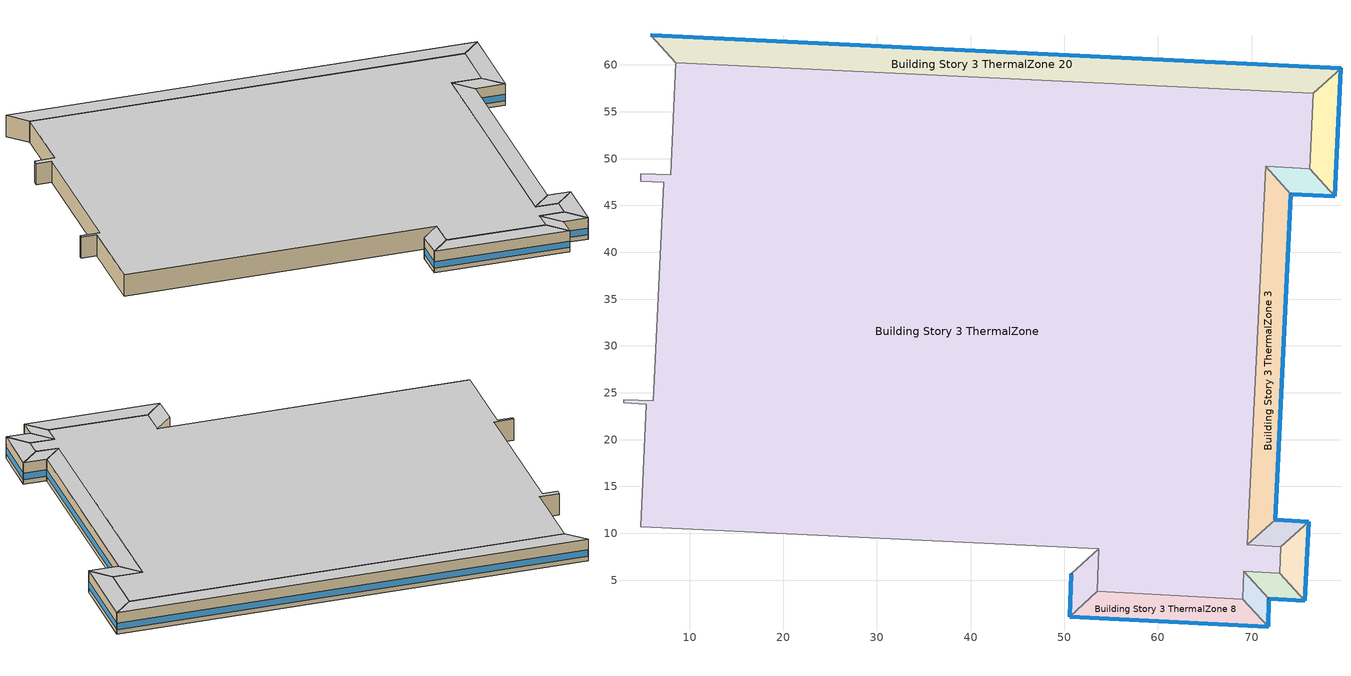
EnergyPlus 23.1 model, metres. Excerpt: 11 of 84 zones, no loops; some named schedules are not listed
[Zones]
Building Story 3 ThermalZone
 floor adiabatic (Typical Interior Ceiling): 76.59,56.95 76.19,48.94 71.5,49.16 69.54,8.77 73.13,8.55 73.02,5.75 69.14,5.95 69.05,2.94 53.53,3.81 53.69,8.37 4.8,10.69 5.38,23.8 2.95,23.91 2.97,24.27 6.14,24.16 7.23,47.45 4.79,47.57 4.82,48.38 7.98,48.25 8.55,60.23 z7.2
 wall adiabatic (Typical Interior Wall): 76.19,48.94 76.59,56.95 8.55,60.23 7.98,48.25 4.82,48.38 4.79,47.57 7.23,47.45 6.14,24.16 2.97,24.27 2.95,23.91 5.38,23.8 4.8,10.69 53.69,8.37 53.53,3.81 69.05,2.94 69.14,5.95 73.02,5.75 73.13,8.55 69.54,8.77 71.5,49.16 76.19,48.94 z7.2:10.8
 ceiling adiabatic (Typical Interior Ceiling): 8.55,60.23 7.98,48.25 4.82,48.38 4.79,47.57 7.23,47.45 6.14,24.16 2.97,24.27 2.95,23.91 5.38,23.8 4.8,10.69 53.69,8.37 53.53,3.81 69.05,2.94 69.14,5.95 73.02,5.75 73.13,8.55 69.54,8.77 71.5,49.16 76.19,48.94 76.59,56.95 z10.8
Building Story 3 ThermalZone 1
 floor adiabatic (Typical Interior Ceiling): 79.55,59.64 78.88,45.98 76.19,48.94 76.59,56.95 z7.2
 wall outside (Typical Insulated Steel Framed Exterior Wall R-12.99): 78.88,45.98 79.55,59.64 z7.2:10.8
 wall adiabatic (Typical Interior Wall): 79.55,59.64 76.59,56.95 76.19,48.94 78.88,45.98 z7.2:10.8
 window (U 0.55 SHGC 0.25): 78.88,46 79.55,59.61 z7.96:9.05
 ceiling adiabatic (Typical Interior Ceiling): 76.59,56.95 76.19,48.94 78.88,45.98 79.55,59.64 z10.8
Building Story 3 ThermalZone 2
 floor adiabatic (Typical Interior Ceiling): 78.88,45.98 74.19,46.2 71.5,49.16 76.19,48.94 z7.2
 wall outside (Typical Insulated Steel Framed Exterior Wall R-12.99): 74.19,46.2 78.88,45.98 z7.2:10.8
 wall adiabatic (Typical Interior Wall): 78.88,45.98 76.19,48.94 71.5,49.16 74.19,46.2 z7.2:10.8
 window (U 0.55 SHGC 0.25): 74.22,46.2 78.85,45.98 z7.96:9.05
 ceiling adiabatic (Typical Interior Ceiling): 76.19,48.94 71.5,49.16 74.19,46.2 78.88,45.98 z10.8
Building Story 3 ThermalZone 20
 floor adiabatic (Typical Interior Ceiling): 5.86,63.19 79.55,59.64 76.59,56.95 8.55,60.23 z7.2
 wall outside (Typical Insulated Steel Framed Exterior Wall R-12.99): 79.55,59.64 5.86,63.19 z7.2:10.8
 wall adiabatic (Typical Interior Wall): 5.86,63.19 8.55,60.23 76.59,56.95 79.55,59.64 z7.2:10.8
 window (U 0.55 SHGC 0.25): 79.52,59.64 5.89,63.19 z7.96:9.04
 ceiling adiabatic (Typical Interior Ceiling): 8.55,60.23 76.59,56.95 79.55,59.64 5.86,63.19 z10.8
Building Story 3 ThermalZone 3
 floor adiabatic (Typical Interior Ceiling): 74.19,46.2 72.52,11.44 69.54,8.77 71.5,49.16 z7.2
 wall outside (Typical Insulated Steel Framed Exterior Wall R-12.99): 72.52,11.44 74.19,46.2 z7.2:10.8
 wall adiabatic (Typical Interior Wall): 74.19,46.2 71.5,49.16 69.54,8.77 72.52,11.44 z7.2:10.8
 window (U 0.55 SHGC 0.25): 72.52,11.46 74.19,46.18 z7.96:9.04
 ceiling adiabatic (Typical Interior Ceiling): 71.5,49.16 69.54,8.77 72.52,11.44 74.19,46.2 z10.8
Building Story 3 ThermalZone 4
 floor adiabatic (Typical Interior Ceiling): 72.52,11.44 76.12,11.22 73.13,8.55 69.54,8.77 z7.2
 wall outside (Typical Insulated Steel Framed Exterior Wall R-12.99): 76.12,11.22 72.52,11.44 z7.2:10.8
 wall adiabatic (Typical Interior Wall): 72.52,11.44 69.54,8.77 73.13,8.55 76.12,11.22 z7.2:10.8
 window (U 0.55 SHGC 0.25): 76.09,11.22 72.54,11.44 z7.96:9.06
 ceiling adiabatic (Typical Interior Ceiling): 69.54,8.77 73.13,8.55 76.12,11.22 72.52,11.44 z10.8
Building Story 3 ThermalZone 5
 floor adiabatic (Typical Interior Ceiling): 76.12,11.22 75.7,2.78 73.02,5.75 73.13,8.55 z7.2
 wall outside (Typical Insulated Steel Framed Exterior Wall R-12.99): 75.7,2.78 76.12,11.22 z7.2:10.8
 wall adiabatic (Typical Interior Wall): 76.12,11.22 73.13,8.55 73.02,5.75 75.7,2.78 z7.2:10.8
 window (U 0.55 SHGC 0.25): 75.7,2.8 76.11,11.19 z7.96:9.05
 ceiling adiabatic (Typical Interior Ceiling): 73.13,8.55 73.02,5.75 75.7,2.78 76.12,11.22 z10.8
Building Story 3 ThermalZone 6
 floor adiabatic (Typical Interior Ceiling): 75.7,2.78 71.85,3 69.14,5.95 73.02,5.75 z7.2
 wall outside (Typical Insulated Steel Framed Exterior Wall R-12.99): 71.85,3 75.7,2.78 z7.2:10.8
 wall adiabatic (Typical Interior Wall): 75.7,2.78 73.02,5.75 69.14,5.95 71.85,3 z7.2:10.8
 window (U 0.55 SHGC 0.25): 71.87,3 75.67,2.78 z7.96:9.06
 ceiling adiabatic (Typical Interior Ceiling): 73.02,5.75 69.14,5.95 71.85,3 75.7,2.78 z10.8
Building Story 3 ThermalZone 7
 floor adiabatic (Typical Interior Ceiling): 71.85,3 71.76,0 69.05,2.94 69.14,5.95 z7.2
 wall outside (Typical Insulated Steel Framed Exterior Wall R-12.99): 71.76,0 71.85,3 z7.2:10.8
 wall adiabatic (Typical Interior Wall): 71.85,3 69.14,5.95 69.05,2.94 71.76,0 z7.2:10.8
 window (U 0.55 SHGC 0.25): 71.76,0.03 71.84,2.97 z7.96:9.06
 ceiling adiabatic (Typical Interior Ceiling): 69.14,5.95 69.05,2.94 71.76,0 71.85,3 z10.8
Building Story 3 ThermalZone 8
 floor adiabatic (Typical Interior Ceiling): 71.76,0 50.58,1.11 53.53,3.81 69.05,2.94 z7.2
 wall outside (Typical Insulated Steel Framed Exterior Wall R-12.99): 50.58,1.11 71.76,0 z7.2:10.8
 wall adiabatic (Typical Interior Wall): 71.76,0 69.05,2.94 53.53,3.81 50.58,1.11 z7.2:10.8
 window (U 0.55 SHGC 0.25): 50.6,1.11 71.74,0 z7.96:9.04
 ceiling adiabatic (Typical Interior Ceiling): 69.05,2.94 53.53,3.81 50.58,1.11 71.76,0 z10.8
Building Story 3 ThermalZone 9
 floor adiabatic (Typical Interior Ceiling): 50.58,1.11 50.74,5.66 53.69,8.37 53.53,3.81 z7.2
 wall outside (Typical Insulated Steel Framed Exterior Wall R-12.99): 50.74,5.66 50.58,1.11 z7.2:10.8
 wall adiabatic (Typical Interior Wall): 50.58,1.11 53.53,3.81 53.69,8.37 50.74,5.66 z7.2:10.8
 window (U 0.55 SHGC 0.25): 50.74,5.64 50.58,1.14 z7.96:9.05
 ceiling adiabatic (Typical Interior Ceiling): 53.53,3.81 53.69,8.37 50.74,5.66 50.58,1.11 z10.8
[Building]
bld_25: Terrain=City
[Site:Location]
Jack Northrop Fld H_CA_USA: Latitude {deg}=41.3128; Longitude {deg}=-105.579; Time Zone {hr}=-8; Elevation {m}=21
[Site:GroundTemperature:FCfactorMethod]
18.8, 14.3, 13.6, 13.2, 13.3, 12.6, 15.3, 15.6, 17.7, 19.4, 19.7, 18.5
[Site:WaterMainsTemperature]
Calculation Method=Correlation; Annual Average Outdoor Air Temperature {C}=8.96667; Maximum Difference In Monthly Average Outdoor Air Temperatures {deltaC}=26.2
[SizingPeriod:DesignDay] Day of Month=21; Dry-Bulb Temperature Range Modifier Type=DefaultMultipliers; Humidity Condition Type=Wetbulb; Barometric Pressure {Pa}=98769; Rain Indicator=No; Snow Indicator=No; Daylight Saving Time Indicator=No; Begin Environment Reset Mode=FullResetAtBeginEnvironment
Name | Month | Day Type | Maximum Dry-Bulb Temperature {C} | Daily Dry-Bulb Temperature Range {deltaC} | Wetbulb or DewPoint at Maximum Dry-Bulb {C} | Wind Speed {m/s} | Wind Direction {deg} | Solar Model Indicator | ASHRAE Clear Sky Optical Depth for Beam Irradiance (taub) | ASHRAE Clear Sky Optical Depth for Diffuse Irradiance (taud) | Sky Clearness
Buffalo Niagara Intl Ap Ann Clg .4% Condns DB=>MWB 1 | 7 | SummerDesignDay | 30.3 | 9.3 | 21.8 | 5.7 | 240 | ASHRAETau | 0.462 | 2.001
Buffalo Niagara Intl Ap Ann Clg .4% Condns WB=>MDB 1 | 7 | SummerDesignDay | 27.8 | 9.3 | 23.8 | 5.7 | 240 | ASHRAETau | 0.462 | 2.001
Buffalo Niagara Intl Ap Ann Htg 99.6% Condns DB 1 | 1 | WinterDesignDay | -16.3 | 0 | -16.3 | 5.1 | 270 | ASHRAEClearSky |  |  | 0
[Material] Thermal Absorptance=0.9; Solar Absorptance=0.7
Name | Roughness | Thickness {m} | Conductivity {W/m-K} | Density {kg/m3} | Specific Heat {J/kg-K} | Visible Absorptance
100mm Normalweight concrete floor | MediumRough | 0.1016 | 2.31045 | 2322 | 832.557 | 0.7
25mm Stucco | Smooth | 0.0254 | 0.72 | 1856 | 840 | 0.7
5/8 in. Gypsum Board | MediumSmooth | 0.0159 | 0.16 | 800 | 1090 | 0.7
G01 13mm gypsum board | Smooth | 0.0127 | 0.160031 | 800.001 | 1090.73 | 0.5
Std Wood 6inch 1; Std Wood 6inch 2 | MediumSmooth | 0.15 | 0.12 | 540 | 1210 | 0.7
[Material:NoMass] Roughness=Smooth; Thermal Absorptance=0.9; Solar Absorptance=0.7
Name | Thermal Resistance {m2-K/W} | Visible Absorptance
CP02 CARPET PAD | 0.21648 | 0.8
Typical Insulation R-10.81 | 1.90342 | 0.7
[WindowMaterial:Gas]
Gap_1_W_0_0032: Gas Type=Air; Thickness {m}=0.0032
[WindowMaterial:Glazing] Optical Data Type=SpectralAverage; Infrared Transmittance at Normal Incidence=0; Back Side Infrared Hemispherical Emissivity=0.84; Conductivity {W/m-K}=1; Dirt Correction Factor for Solar and Visible Transmittance=1; Solar Diffusing=No
Name | Thickness {m} | Solar Transmittance at Normal Incidence | Front Side Solar Reflectance at Normal Incidence | Back Side Solar Reflectance at Normal Incidence | Visible Transmittance at Normal Incidence | Front Side Visible Reflectance at Normal Incidence | Back Side Visible Reflectance at Normal Incidence | Front Side Infrared Hemispherical Emissivity
Glass_2022F_LayerAvg | 0.0039 | 0.355897 | 0.394095 | 0.265645 | 0.677694 | 0.042734 | 0.05547 | 0.046
Glass_2175_LayerAvg | 0.0086 | 0.167758 | 0.217606 | 0.437978 | 0.416044 | 0.078729 | 0.10654 | 0.84
[Construction]
InteriorFurnishings 1: Std Wood 6inch 1
InteriorFurnishings 2: Std Wood 6inch 2
Typical Insulated Steel Framed Exterior Wall R-12.99: 25mm Stucco, 5/8 in. Gypsum Board, Typical Insulation R-10.81, 5/8 in. Gypsum Board
Typical Interior Ceiling: CP02 CARPET PAD, 100mm Normalweight concrete floor
Typical Interior Wall: G01 13mm gypsum board, G01 13mm gypsum board
U 0.55 SHGC 0.25: Glass_2175_LayerAvg, Gap_1_W_0_0032, Glass_2022F_LayerAvg
[Zone] Multiplier=1; Part of Total Floor Area=Yes
Building Story 3 ThermalZone; Building Story 3 ThermalZone 1; Building Story 3 ThermalZone 2; Building Story 3 ThermalZone 20; Building Story 3 ThermalZone 3; Building Story 3 ThermalZone 4; Building Story 3 ThermalZone 5; Building Story 3 ThermalZone 6; Building Story 3 ThermalZone 7; Building Story 3 ThermalZone 8; Building Story 3 ThermalZone 9
[Space] Space Type=Story Mid2 Blended Space Type
Name | Zone
Building Story 3 Space | Building Story 3 ThermalZone
Building Story 3 Space 1 | Building Story 3 ThermalZone 1
Building Story 3 Space 2 | Building Story 3 ThermalZone 2
Building Story 3 Space 20 | Building Story 3 ThermalZone 20
Building Story 3 Space 3 | Building Story 3 ThermalZone 3
Building Story 3 Space 4 | Building Story 3 ThermalZone 4
Building Story 3 Space 5 | Building Story 3 ThermalZone 5
Building Story 3 Space 6 | Building Story 3 ThermalZone 6
Building Story 3 Space 7 | Building Story 3 ThermalZone 7
Building Story 3 Space 8 | Building Story 3 ThermalZone 8
Building Story 3 Space 9 | Building Story 3 ThermalZone 9
[SpaceList]
Story Mid2 Blended Space Type: Building Story 3 Space 10, Building Story 3 Space 18, Building Story 3 Space 8, Building Story 3 Space 4, Building Story 3 Space 11, Building Story 3 Space 15, Building Story 3 Space 14, Building Story 3 Space 16, Building Story 3 Space 17, Building Story 3 Space 19, Building Story 3 Space 1, Building Story 3 Space 20, Building Story 3 Space 9, Building Story 3 Space, Building Story 3 Space 12, Building Story 3 Space 7, Building Story 3 Space 6, Building Story 3 Space 5, Building Story 3 Space 13, Building Story 3 Space 3, Building Story 3 Space 2
[InternalMass]
Name | Construction | Zone or ZoneList | Space or SpaceList | Surface Area {m2}
Building Story 3 Space 8 Office WholeBuilding - Lg Office A  - Story Mid2 Mass; Building Story 3 Space 8 Office WholeBuilding - Lg Office C  - Story Mid2 Mass | InteriorFurnishings 1 | Building Story 3 ThermalZone 8 | Building Story 3 Space 8 | 4.5388
Building Story 3 Space 4 Office WholeBuilding - Lg Office A  - Story Mid2 Mass; Building Story 3 Space 4 Office WholeBuilding - Lg Office C  - Story Mid2 Mass | InteriorFurnishings 1 | Building Story 3 ThermalZone 4 | Building Story 3 Space 4 | 0.898069
Building Story 3 Space 1 Office WholeBuilding - Lg Office A  - Story Mid2 Mass; Building Story 3 Space 1 Office WholeBuilding - Lg Office C  - Story Mid2 Mass | InteriorFurnishings 1 | Building Story 3 ThermalZone 1 | Building Story 3 Space 1 | 2.6858
Building Story 3 Space 20 Office WholeBuilding - Lg Office A  - Story Mid2 Mass; Building Story 3 Space 20 Office WholeBuilding - Lg Office C  - Story Mid2 Mass | InteriorFurnishings 1 | Building Story 3 ThermalZone 20 | Building Story 3 Space 20 | 17.5587
Building Story 3 Space 9 Office WholeBuilding - Lg Office A  - Story Mid2 Mass; Building Story 3 Space 9 Office WholeBuilding - Lg Office C  - Story Mid2 Mass | InteriorFurnishings 1 | Building Story 3 ThermalZone 9 | Building Story 3 Space 9 | 1.13688
Building Story 3 Space Office WholeBuilding - Lg Office A  - Story Mid2 Mass; Building Story 3 Space Office WholeBuilding - Lg Office C  - Story Mid2 Mass | InteriorFurnishings 1 | Building Story 3 ThermalZone | Building Story 3 Space | 289.274
Building Story 3 Space 7 Office WholeBuilding - Lg Office A  - Story Mid2 Mass; Building Story 3 Space 7 Office WholeBuilding - Lg Office C  - Story Mid2 Mass | InteriorFurnishings 1 | Building Story 3 ThermalZone 7 | Building Story 3 Space 7 | 0.734186
Building Story 3 Space 6 Office WholeBuilding - Lg Office A  - Story Mid2 Mass; Building Story 3 Space 6 Office WholeBuilding - Lg Office C  - Story Mid2 Mass | InteriorFurnishings 1 | Building Story 3 ThermalZone 6 | Building Story 3 Space 6 | 0.95347
Building Story 3 Space 5 Office WholeBuilding - Lg Office A  - Story Mid2 Mass; Building Story 3 Space 5 Office WholeBuilding - Lg Office C  - Story Mid2 Mass | InteriorFurnishings 1 | Building Story 3 ThermalZone 5 | Building Story 3 Space 5 | 1.39369
Building Story 3 Space 3 Office WholeBuilding - Lg Office A  - Story Mid2 Mass; Building Story 3 Space 3 Office WholeBuilding - Lg Office C  - Story Mid2 Mass | InteriorFurnishings 1 | Building Story 3 ThermalZone 3 | Building Story 3 Space 3 | 9.34453
Building Story 3 Space 2 Office WholeBuilding - Lg Office A  - Story Mid2 Mass; Building Story 3 Space 2 Office WholeBuilding - Lg Office C  - Story Mid2 Mass | InteriorFurnishings 1 | Building Story 3 ThermalZone 2 | Building Story 3 Space 2 | 1.16294
Building Story 3 Space 8 Office WholeBuilding - Lg Office A end_a - Story Mid2 Mass; Building Story 3 Space 8 Office WholeBuilding - Lg Office C end_a - Story Mid2 Mass | InteriorFurnishings 1 | Building Story 3 ThermalZone 8 | Building Story 3 Space 8 | 0.530579
Building Story 3 Space 4 Office WholeBuilding - Lg Office A end_a - Story Mid2 Mass; Building Story 3 Space 4 Office WholeBuilding - Lg Office C end_a - Story Mid2 Mass | InteriorFurnishings 1 | Building Story 3 ThermalZone 4 | Building Story 3 Space 4 | 0.104983
Building Story 3 Space 1 Office WholeBuilding - Lg Office A end_a - Story Mid2 Mass; Building Story 3 Space 1 Office WholeBuilding - Lg Office C end_a - Story Mid2 Mass | InteriorFurnishings 1 | Building Story 3 ThermalZone 1 | Building Story 3 Space 1 | 0.313966
Building Story 3 Space 20 Office WholeBuilding - Lg Office A end_a - Story Mid2 Mass; Building Story 3 Space 20 Office WholeBuilding - Lg Office C end_a - Story Mid2 Mass | InteriorFurnishings 1 | Building Story 3 ThermalZone 20 | Building Story 3 Space 20 | 2.05258
Building Story 3 Space 9 Office WholeBuilding - Lg Office A end_a - Story Mid2 Mass; Building Story 3 Space 9 Office WholeBuilding - Lg Office C end_a - Story Mid2 Mass | InteriorFurnishings 1 | Building Story 3 ThermalZone 9 | Building Story 3 Space 9 | 0.1329
Building Story 3 Space Office WholeBuilding - Lg Office A end_a - Story Mid2 Mass; Building Story 3 Space Office WholeBuilding - Lg Office C end_a - Story Mid2 Mass | InteriorFurnishings 1 | Building Story 3 ThermalZone | Building Story 3 Space | 33.8157
Building Story 3 Space 7 Office WholeBuilding - Lg Office A end_a - Story Mid2 Mass; Building Story 3 Space 7 Office WholeBuilding - Lg Office C end_a - Story Mid2 Mass | InteriorFurnishings 1 | Building Story 3 ThermalZone 7 | Building Story 3 Space 7 | 0.0858251
Building Story 3 Space 6 Office WholeBuilding - Lg Office A end_a - Story Mid2 Mass; Building Story 3 Space 6 Office WholeBuilding - Lg Office C end_a - Story Mid2 Mass | InteriorFurnishings 1 | Building Story 3 ThermalZone 6 | Building Story 3 Space 6 | 0.111459
Building Story 3 Space 5 Office WholeBuilding - Lg Office A end_a - Story Mid2 Mass; Building Story 3 Space 5 Office WholeBuilding - Lg Office C end_a - Story Mid2 Mass | InteriorFurnishings 1 | Building Story 3 ThermalZone 5 | Building Story 3 Space 5 | 0.16292
Building Story 3 Space 3 Office WholeBuilding - Lg Office A end_a - Story Mid2 Mass; Building Story 3 Space 3 Office WholeBuilding - Lg Office C end_a - Story Mid2 Mass | InteriorFurnishings 1 | Building Story 3 ThermalZone 3 | Building Story 3 Space 3 | 1.09236
Building Story 3 Space 2 Office WholeBuilding - Lg Office A end_a - Story Mid2 Mass; Building Story 3 Space 2 Office WholeBuilding - Lg Office C end_a - Story Mid2 Mass | InteriorFurnishings 1 | Building Story 3 ThermalZone 2 | Building Story 3 Space 2 | 0.135946
Building Story 3 Space 8 Office WholeBuilding - Lg Office B  - Story Mid2 Mass | InteriorFurnishings 1 | Building Story 3 ThermalZone 8 | Building Story 3 Space 8 | 42.7407
Building Story 3 Space 4 Office WholeBuilding - Lg Office B  - Story Mid2 Mass | InteriorFurnishings 1 | Building Story 3 ThermalZone 4 | Building Story 3 Space 4 | 8.45687
Building Story 3 Space 1 Office WholeBuilding - Lg Office B  - Story Mid2 Mass | InteriorFurnishings 1 | Building Story 3 ThermalZone 1 | Building Story 3 Space 1 | 25.2915
Building Story 3 Space 20 Office WholeBuilding - Lg Office B  - Story Mid2 Mass | InteriorFurnishings 1 | Building Story 3 ThermalZone 20 | Building Story 3 Space 20 | 165.345
Building Story 3 Space 9 Office WholeBuilding - Lg Office B  - Story Mid2 Mass | InteriorFurnishings 1 | Building Story 3 ThermalZone 9 | Building Story 3 Space 9 | 10.7057
Building Story 3 Space Office WholeBuilding - Lg Office B  - Story Mid2 Mass | InteriorFurnishings 1 | Building Story 3 ThermalZone | Building Story 3 Space | 2724.02
Building Story 3 Space 7 Office WholeBuilding - Lg Office B  - Story Mid2 Mass | InteriorFurnishings 1 | Building Story 3 ThermalZone 7 | Building Story 3 Space 7 | 6.91363
Building Story 3 Space 6 Office WholeBuilding - Lg Office B  - Story Mid2 Mass | InteriorFurnishings 1 | Building Story 3 ThermalZone 6 | Building Story 3 Space 6 | 8.97857
Building Story 3 Space 5 Office WholeBuilding - Lg Office B  - Story Mid2 Mass | InteriorFurnishings 1 | Building Story 3 ThermalZone 5 | Building Story 3 Space 5 | 13.124
Building Story 3 Space 3 Office WholeBuilding - Lg Office B  - Story Mid2 Mass | InteriorFurnishings 1 | Building Story 3 ThermalZone 3 | Building Story 3 Space 3 | 87.995
Building Story 3 Space 2 Office WholeBuilding - Lg Office B  - Story Mid2 Mass | InteriorFurnishings 1 | Building Story 3 ThermalZone 2 | Building Story 3 Space 2 | 10.9511
Building Story 3 Space 8 Office WholeBuilding - Lg Office B end_a - Story Mid2 Mass | InteriorFurnishings 1 | Building Story 3 ThermalZone 8 | Building Story 3 Space 8 | 4.99632
Building Story 3 Space 4 Office WholeBuilding - Lg Office B end_a - Story Mid2 Mass | InteriorFurnishings 1 | Building Story 3 ThermalZone 4 | Building Story 3 Space 4 | 0.988595
Building Story 3 Space 1 Office WholeBuilding - Lg Office B end_a - Story Mid2 Mass | InteriorFurnishings 1 | Building Story 3 ThermalZone 1 | Building Story 3 Space 1 | 2.95653
Building Story 3 Space 20 Office WholeBuilding - Lg Office B end_a - Story Mid2 Mass | InteriorFurnishings 1 | Building Story 3 ThermalZone 20 | Building Story 3 Space 20 | 19.3286
Building Story 3 Space 9 Office WholeBuilding - Lg Office B end_a - Story Mid2 Mass | InteriorFurnishings 1 | Building Story 3 ThermalZone 9 | Building Story 3 Space 9 | 1.25148
Building Story 3 Space Office WholeBuilding - Lg Office B end_a - Story Mid2 Mass | InteriorFurnishings 1 | Building Story 3 ThermalZone | Building Story 3 Space | 318.433
Building Story 3 Space 7 Office WholeBuilding - Lg Office B end_a - Story Mid2 Mass | InteriorFurnishings 1 | Building Story 3 ThermalZone 7 | Building Story 3 Space 7 | 0.808192
Building Story 3 Space 6 Office WholeBuilding - Lg Office B end_a - Story Mid2 Mass | InteriorFurnishings 1 | Building Story 3 ThermalZone 6 | Building Story 3 Space 6 | 1.04958
Building Story 3 Space 5 Office WholeBuilding - Lg Office B end_a - Story Mid2 Mass | InteriorFurnishings 1 | Building Story 3 ThermalZone 5 | Building Story 3 Space 5 | 1.53418
Building Story 3 Space 3 Office WholeBuilding - Lg Office B end_a - Story Mid2 Mass | InteriorFurnishings 1 | Building Story 3 ThermalZone 3 | Building Story 3 Space 3 | 10.2865
Building Story 3 Space 2 Office WholeBuilding - Lg Office B end_a - Story Mid2 Mass | InteriorFurnishings 1 | Building Story 3 ThermalZone 2 | Building Story 3 Space 2 | 1.28017
Building Story 3 Space 8 SecondarySchool Classroom A  - Story Mid2 Mass; Building Story 3 Space 8 SecondarySchool Classroom C  - Story Mid2 Mass | InteriorFurnishings 1 | Building Story 3 ThermalZone 8 | Building Story 3 Space 8 | 11.6718
Building Story 3 Space 4 SecondarySchool Classroom A  - Story Mid2 Mass; Building Story 3 Space 4 SecondarySchool Classroom C  - Story Mid2 Mass | InteriorFurnishings 1 | Building Story 3 ThermalZone 4 | Building Story 3 Space 4 | 2.30944
Building Story 3 Space 1 SecondarySchool Classroom A  - Story Mid2 Mass; Building Story 3 Space 1 SecondarySchool Classroom C  - Story Mid2 Mass | InteriorFurnishings 1 | Building Story 3 ThermalZone 1 | Building Story 3 Space 1 | 6.90671
Building Story 3 Space 20 SecondarySchool Classroom A  - Story Mid2 Mass; Building Story 3 Space 20 SecondarySchool Classroom C  - Story Mid2 Mass | InteriorFurnishings 1 | Building Story 3 ThermalZone 20 | Building Story 3 Space 20 | 45.1533
Building Story 3 Space 9 SecondarySchool Classroom A  - Story Mid2 Mass; Building Story 3 Space 9 SecondarySchool Classroom C  - Story Mid2 Mass | InteriorFurnishings 1 | Building Story 3 ThermalZone 9 | Building Story 3 Space 9 | 2.92357
Building Story 3 Space SecondarySchool Classroom A  - Story Mid2 Mass; Building Story 3 Space SecondarySchool Classroom C  - Story Mid2 Mass | InteriorFurnishings 1 | Building Story 3 ThermalZone | Building Story 3 Space | 743.887
Building Story 3 Space 7 SecondarySchool Classroom A  - Story Mid2 Mass; Building Story 3 Space 7 SecondarySchool Classroom C  - Story Mid2 Mass | InteriorFurnishings 1 | Building Story 3 ThermalZone 7 | Building Story 3 Space 7 | 1.88801
Building Story 3 Space 6 SecondarySchool Classroom A  - Story Mid2 Mass; Building Story 3 Space 6 SecondarySchool Classroom C  - Story Mid2 Mass | InteriorFurnishings 1 | Building Story 3 ThermalZone 6 | Building Story 3 Space 6 | 2.45191
Building Story 3 Space 5 SecondarySchool Classroom A  - Story Mid2 Mass; Building Story 3 Space 5 SecondarySchool Classroom C  - Story Mid2 Mass | InteriorFurnishings 1 | Building Story 3 ThermalZone 5 | Building Story 3 Space 5 | 3.58397
Building Story 3 Space 3 SecondarySchool Classroom A  - Story Mid2 Mass; Building Story 3 Space 3 SecondarySchool Classroom C  - Story Mid2 Mass | InteriorFurnishings 1 | Building Story 3 ThermalZone 3 | Building Story 3 Space 3 | 24.0301
Building Story 3 Space 2 SecondarySchool Classroom A  - Story Mid2 Mass; Building Story 3 Space 2 SecondarySchool Classroom C  - Story Mid2 Mass | InteriorFurnishings 1 | Building Story 3 ThermalZone 2 | Building Story 3 Space 2 | 2.99058
Building Story 3 Space 8 SecondarySchool Classroom A end_b - Story Mid2 Mass; Building Story 3 Space 8 SecondarySchool Classroom C end_b - Story Mid2 Mass | InteriorFurnishings 1 | Building Story 3 ThermalZone 8 | Building Story 3 Space 8 | 1.77635
Building Story 3 Space 4 SecondarySchool Classroom A end_b - Story Mid2 Mass; Building Story 3 Space 4 SecondarySchool Classroom C end_b - Story Mid2 Mass | InteriorFurnishings 1 | Building Story 3 ThermalZone 4 | Building Story 3 Space 4 | 0.351478
Building Story 3 Space 1 SecondarySchool Classroom A end_b - Story Mid2 Mass; Building Story 3 Space 1 SecondarySchool Classroom C end_b - Story Mid2 Mass | InteriorFurnishings 1 | Building Story 3 ThermalZone 1 | Building Story 3 Space 1 | 1.05114
Building Story 3 Space 20 SecondarySchool Classroom A end_b - Story Mid2 Mass; Building Story 3 Space 20 SecondarySchool Classroom C end_b - Story Mid2 Mass | InteriorFurnishings 1 | Building Story 3 ThermalZone 20 | Building Story 3 Space 20 | 6.87195
Building Story 3 Space 9 SecondarySchool Classroom A end_b - Story Mid2 Mass; Building Story 3 Space 9 SecondarySchool Classroom C end_b - Story Mid2 Mass | InteriorFurnishings 1 | Building Story 3 ThermalZone 9 | Building Story 3 Space 9 | 0.444943
Building Story 3 Space SecondarySchool Classroom A end_b - Story Mid2 Mass; Building Story 3 Space SecondarySchool Classroom C end_b - Story Mid2 Mass | InteriorFurnishings 1 | Building Story 3 ThermalZone | Building Story 3 Space | 113.213
Building Story 3 Space 7 SecondarySchool Classroom A end_b - Story Mid2 Mass; Building Story 3 Space 7 SecondarySchool Classroom C end_b - Story Mid2 Mass | InteriorFurnishings 1 | Building Story 3 ThermalZone 7 | Building Story 3 Space 7 | 0.287339
Building Story 3 Space 6 SecondarySchool Classroom A end_b - Story Mid2 Mass; Building Story 3 Space 6 SecondarySchool Classroom C end_b - Story Mid2 Mass | InteriorFurnishings 1 | Building Story 3 ThermalZone 6 | Building Story 3 Space 6 | 0.37316
Building Story 3 Space 5 SecondarySchool Classroom A end_b - Story Mid2 Mass; Building Story 3 Space 5 SecondarySchool Classroom C end_b - Story Mid2 Mass | InteriorFurnishings 1 | Building Story 3 ThermalZone 5 | Building Story 3 Space 5 | 0.54545
Building Story 3 Space 3 SecondarySchool Classroom A end_b - Story Mid2 Mass; Building Story 3 Space 3 SecondarySchool Classroom C end_b - Story Mid2 Mass | InteriorFurnishings 1 | Building Story 3 ThermalZone 3 | Building Story 3 Space 3 | 3.65717
Building Story 3 Space 2 SecondarySchool Classroom A end_b - Story Mid2 Mass; Building Story 3 Space 2 SecondarySchool Classroom C end_b - Story Mid2 Mass | InteriorFurnishings 1 | Building Story 3 ThermalZone 2 | Building Story 3 Space 2 | 0.45514
Building Story 3 Space 8 SecondarySchool Corridor B  - Story Mid2 Mass | InteriorFurnishings 1 | Building Story 3 ThermalZone 8 | Building Story 3 Space 8 | 16.458
Building Story 3 Space 4 SecondarySchool Corridor B  - Story Mid2 Mass | InteriorFurnishings 1 | Building Story 3 ThermalZone 4 | Building Story 3 Space 4 | 3.25646
Building Story 3 Space 1 SecondarySchool Corridor B  - Story Mid2 Mass | InteriorFurnishings 1 | Building Story 3 ThermalZone 1 | Building Story 3 Space 1 | 9.73889
Building Story 3 Space 20 SecondarySchool Corridor B  - Story Mid2 Mass | InteriorFurnishings 1 | Building Story 3 ThermalZone 20 | Building Story 3 Space 20 | 63.6689
Building Story 3 Space 9 SecondarySchool Corridor B  - Story Mid2 Mass | InteriorFurnishings 1 | Building Story 3 ThermalZone 9 | Building Story 3 Space 9 | 4.12241
Building Story 3 Space SecondarySchool Corridor B  - Story Mid2 Mass | InteriorFurnishings 1 | Building Story 3 ThermalZone | Building Story 3 Space | 1048.93
Building Story 3 Space 7 SecondarySchool Corridor B  - Story Mid2 Mass | InteriorFurnishings 1 | Building Story 3 ThermalZone 7 | Building Story 3 Space 7 | 2.66221
Building Story 3 Space 6 SecondarySchool Corridor B  - Story Mid2 Mass | InteriorFurnishings 1 | Building Story 3 ThermalZone 6 | Building Story 3 Space 6 | 3.45735
Building Story 3 Space 5 SecondarySchool Corridor B  - Story Mid2 Mass | InteriorFurnishings 1 | Building Story 3 ThermalZone 5 | Building Story 3 Space 5 | 5.05362
Building Story 3 Space 3 SecondarySchool Corridor B  - Story Mid2 Mass | InteriorFurnishings 1 | Building Story 3 ThermalZone 3 | Building Story 3 Space 3 | 33.8839
Building Story 3 Space 2 SecondarySchool Corridor B  - Story Mid2 Mass | InteriorFurnishings 1 | Building Story 3 ThermalZone 2 | Building Story 3 Space 2 | 4.2169
Building Story 3 Space 8 SecondarySchool Corridor B end_b - Story Mid2 Mass | InteriorFurnishings 1 | Building Story 3 ThermalZone 8 | Building Story 3 Space 8 | 2.50477
Building Story 3 Space 4 SecondarySchool Corridor B end_b - Story Mid2 Mass | InteriorFurnishings 1 | Building Story 3 ThermalZone 4 | Building Story 3 Space 4 | 0.495605
Building Story 3 Space 1 SecondarySchool Corridor B end_b - Story Mid2 Mass | InteriorFurnishings 1 | Building Story 3 ThermalZone 1 | Building Story 3 Space 1 | 1.48218
Building Story 3 Space 20 SecondarySchool Corridor B end_b - Story Mid2 Mass | InteriorFurnishings 1 | Building Story 3 ThermalZone 20 | Building Story 3 Space 20 | 9.68988
Building Story 3 Space 9 SecondarySchool Corridor B end_b - Story Mid2 Mass | InteriorFurnishings 1 | Building Story 3 ThermalZone 9 | Building Story 3 Space 9 | 0.627397
Building Story 3 Space SecondarySchool Corridor B end_b - Story Mid2 Mass | InteriorFurnishings 1 | Building Story 3 ThermalZone | Building Story 3 Space | 159.638
Building Story 3 Space 7 SecondarySchool Corridor B end_b - Story Mid2 Mass | InteriorFurnishings 1 | Building Story 3 ThermalZone 7 | Building Story 3 Space 7 | 0.405165
Building Story 3 Space 6 SecondarySchool Corridor B end_b - Story Mid2 Mass | InteriorFurnishings 1 | Building Story 3 ThermalZone 6 | Building Story 3 Space 6 | 0.526179
Building Story 3 Space 5 SecondarySchool Corridor B end_b - Story Mid2 Mass | InteriorFurnishings 1 | Building Story 3 ThermalZone 5 | Building Story 3 Space 5 | 0.769119
Building Story 3 Space 3 SecondarySchool Corridor B end_b - Story Mid2 Mass | InteriorFurnishings 1 | Building Story 3 ThermalZone 3 | Building Story 3 Space 3 | 5.15684
Building Story 3 Space 2 SecondarySchool Corridor B end_b - Story Mid2 Mass | InteriorFurnishings 1 | Building Story 3 ThermalZone 2 | Building Story 3 Space 2 | 0.641776
Building Story 3 Space Mass | InteriorFurnishings 2 | Building Story 3 ThermalZone | Building Story 3 Space | 6611.39
Building Story 3 Space 1 Mass | InteriorFurnishings 2 | Building Story 3 ThermalZone 1 | Building Story 3 Space 1 | 61.3843
Building Story 3 Space 2 Mass | InteriorFurnishings 2 | Building Story 3 ThermalZone 2 | Building Story 3 Space 2 | 26.5791
Building Story 3 Space 20 Mass | InteriorFurnishings 2 | Building Story 3 ThermalZone 20 | Building Story 3 Space 20 | 401.306
Building Story 3 Space 3 Mass | InteriorFurnishings 2 | Building Story 3 ThermalZone 3 | Building Story 3 Space 3 | 213.57
Building Story 3 Space 4 Mass | InteriorFurnishings 2 | Building Story 3 ThermalZone 4 | Building Story 3 Space 4 | 20.5255
Building Story 3 Space 5 Mass | InteriorFurnishings 2 | Building Story 3 ThermalZone 5 | Building Story 3 Space 5 | 31.853
Building Story 3 Space 6 Mass | InteriorFurnishings 2 | Building Story 3 ThermalZone 6 | Building Story 3 Space 6 | 21.7917
Building Story 3 Space 7 Mass | InteriorFurnishings 2 | Building Story 3 ThermalZone 7 | Building Story 3 Space 7 | 16.7799
Building Story 3 Space 8 Mass | InteriorFurnishings 2 | Building Story 3 ThermalZone 8 | Building Story 3 Space 8 | 103.735
Building Story 3 Space 9 Mass | InteriorFurnishings 2 | Building Story 3 ThermalZone 9 | Building Story 3 Space 9 | 25.9836
[Lights] Zone or ZoneList or Space or SpaceList=Story Mid2 Blended Space Type; Design Level Calculation Method=Watts/Area; Return Air Fraction=0; Fraction Visible=0.2; Fraction Replaceable=1
Name | Schedule | Watts per Zone Floor Area {W/m2} | Fraction Radiant
Office WholeBuilding - Lg Office Lights 1 | OfficeLarge BLDG_LIGHT_SCH_2013 | 4.92443 | 0.7
SecondarySchool Classroom Lights 2 | SchoolSecondary BLDG_LIGHT_CLASSROOM_SCH_2013 | 3.46067 | 0.37
SecondarySchool Corridor Lights 2 | SchoolSecondary BLDG_LIGHT_CORRIDOR_SCH_2013 | 1.29865 | 0.37
[People] Zone or ZoneList or Space or SpaceList=Story Mid2 Blended Space Type; Number of People Calculation Method=People/Area; Fraction Radiant=0.3; Enable ASHRAE 55 Comfort Warnings=Yes; Mean Radiant Temperature Calculation Type=ZoneAveraged; Work Efficiency Schedule=Work Efficiency Schedule; Clothing Insulation Schedule=Clothing Schedule; Air Velocity Schedule=Air Velocity Schedule; Thermal Comfort Model 1 Type=Fanger
Name | Number of People Schedule | People per Floor Area {person/m2} | Activity Level Schedule
Office WholeBuilding - Lg Office People 1 | OfficeLarge BLDG_OCC_SCH | 0.030027 | OfficeLarge ACTIVITY_SCH
SecondarySchool Classroom People 2 | SchoolSecondary BLDG_OCC_SCH | 0.0976802 | SchoolSecondary ACTIVITY_SCH
[ElectricEquipment] Zone or ZoneList or Space or SpaceList=Story Mid2 Blended Space Type; Design Level Calculation Method=Watts/Area; Fraction Latent=0; Fraction Radiant=0.5; Fraction Lost=0
Name | Schedule | Watts per Zone Floor Area {W/m2}
Office WholeBuilding - Lg Office Elec Equip 1 | OfficeLarge BLDG_EQUIP_SCH | 4.50246
SecondarySchool Classroom Elec Equip 2 | SchoolSecondary BLDG_EQUIP_SCH_2013 | 2.59271
SecondarySchool Corridor Elec Equip 2 | SchoolSecondary BLDG_EQUIP_SCH_2013 | 0.728029
[ZoneInfiltration:DesignFlowRate] Zone or ZoneList or Space or SpaceList=Story Mid2 Blended Space Type; Schedule=Always On Discrete; Design Flow Rate Calculation Method=Flow/ExteriorArea; Constant Term Coefficient=0; Temperature Term Coefficient=0; Velocity Term Coefficient=0.224; Velocity Squared Term Coefficient=0
Name | Flow Rate per Exterior Surface Area {m3/s-m2}
Office WholeBuilding - Lg Office A  - Story Mid2 Infiltration; Office WholeBuilding - Lg Office C  - Story Mid2 Infiltration | 8.5355e-05
Office WholeBuilding - Lg Office A end_a - Story Mid2 Infiltration; Office WholeBuilding - Lg Office C end_a - Story Mid2 Infiltration | 1.99557e-05
Office WholeBuilding - Lg Office B end_a - Story Mid2 Infiltration | 9.39589e-05
SecondarySchool Classroom A  - Story Mid2 Infiltration; SecondarySchool Classroom C  - Story Mid2 Infiltration | 6.55612e-05
SecondarySchool Classroom A end_b - Story Mid2 Infiltration; SecondarySchool Classroom C end_b - Story Mid2 Infiltration | 4.33833e-05
SecondarySchool Corridor B end_b - Story Mid2 Infiltration | 4.71038e-05
[Daylighting:Controls] Lighting Control Type=Stepped; Minimum Input Power Fraction for Continuous or ContinuousOff Dimming Control=0.3; Minimum Light Output Fraction for Continuous or ContinuousOff Dimming Control=0.2; Number of Stepped Control Steps=3; Probability Lighting will be Reset When Needed in Manual Stepped Control=1; Glare Calculation Azimuth Angle of View Direction Clockwise from Zone y-Axis {deg}=-0; Maximum Allowable Discomfort Glare Index=22; Illuminance Setpoint at Reference Point 1 {lux}=377
Name | Zone or Space | Glare Calculation Daylighting Reference Point | Daylighting Reference Point 1 | Fraction of Lights Controlled by Reference Point 1 | Daylighting Reference Point 2 | Fraction of Lights Controlled by Reference Point 2 | Illuminance Setpoint at Reference Point 2 {lux}
Building Story 3 ThermalZone 1 DaylightingControls | Building Story 3 ThermalZone 1 | Building Story 3 Space 1 Daylt Sensor 1 | Building Story 3 Space 1 Daylt Sensor 1 | 0.484
Building Story 3 ThermalZone 20 DaylightingControls | Building Story 3 ThermalZone 20 | Building Story 3 Space 20 Daylt Sensor 1 | Building Story 3 Space 20 Daylt Sensor 1 | 0.449 | Building Story 3 Space 20 Daylt Sensor 2 | 0.109 | 377
Building Story 3 ThermalZone 3 DaylightingControls | Building Story 3 ThermalZone 3 | Building Story 3 Space 3 Daylt Sensor 1 | Building Story 3 Space 3 Daylt Sensor 1 | 0.424 | Building Story 3 Space 3 Daylt Sensor 2 | 0.109 | 377
Building Story 3 ThermalZone 8 DaylightingControls | Building Story 3 ThermalZone 8 | Building Story 3 Space 8 Daylt Sensor 1 | Building Story 3 Space 8 Daylt Sensor 1 | 0.468 | Building Story 3 Space 8 Daylt Sensor 2 | 0.1 | 377
[Exterior:Lights] Control Option=AstronomicalClock
Name | Schedule | Design Level {W}
Building Facades | Schedule Ruleset 1 | 1284.38
Main Entries | Schedule Ruleset 2 | 422.308
Other Doors | Schedule Ruleset 2 | 939.635
Parking Areas and Drives | Schedule Ruleset 2 | 16806.6
[Schedule:Week:Daily]
OfficeLarge BLDG_LIGHT_SCH_2013 Week Rule - Jan1-Jan3: OfficeLarge BLDG_LIGHT_SCH_2013 Wkdy Day, OfficeLarge BLDG_LIGHT_SCH_2013 Wkdy Day, OfficeLarge BLDG_LIGHT_SCH_2013 Wkdy Day, OfficeLarge BLDG_LIGHT_SCH_2013 Wkdy Day, OfficeLarge BLDG_LIGHT_SCH_2013 Wkdy Day, OfficeLarge BLDG_LIGHT_SCH_2013 Wkdy Day, OfficeLarge BLDG_LIGHT_SCH_2013 Sat Day, OfficeLarge BLDG_LIGHT_SCH_2013 Default, OfficeLarge BLDG_LIGHT_SCH_2013 Summer Design Day, OfficeLarge BLDG_LIGHT_SCH_2013 Winter Design Day, OfficeLarge BLDG_LIGHT_SCH_2013 Default, OfficeLarge BLDG_LIGHT_SCH_2013 Default
OfficeLarge BLDG_LIGHT_SCH_2013 Week Rule - Jan4-Dec31: OfficeLarge BLDG_LIGHT_SCH_2013 Default, OfficeLarge BLDG_LIGHT_SCH_2013 Wkdy Day, OfficeLarge BLDG_LIGHT_SCH_2013 Wkdy Day, OfficeLarge BLDG_LIGHT_SCH_2013 Wkdy Day, OfficeLarge BLDG_LIGHT_SCH_2013 Wkdy Day, OfficeLarge BLDG_LIGHT_SCH_2013 Wkdy Day, OfficeLarge BLDG_LIGHT_SCH_2013 Sat Day, OfficeLarge BLDG_LIGHT_SCH_2013 Default, OfficeLarge BLDG_LIGHT_SCH_2013 Summer Design Day, OfficeLarge BLDG_LIGHT_SCH_2013 Winter Design Day, OfficeLarge BLDG_LIGHT_SCH_2013 Default, OfficeLarge BLDG_LIGHT_SCH_2013 Default
SchoolSecondary BLDG_LIGHT_CLASSROOM_SCH_2013 Week Rule - Jan1-Jan3: SchoolSecondary BLDG_LIGHT_CLASSROOM_SCH_2013 Wkdy Day, SchoolSecondary BLDG_LIGHT_CLASSROOM_SCH_2013 Wkdy Day, SchoolSecondary BLDG_LIGHT_CLASSROOM_SCH_2013 Wkdy Day, SchoolSecondary BLDG_LIGHT_CLASSROOM_SCH_2013 Wkdy Day, SchoolSecondary BLDG_LIGHT_CLASSROOM_SCH_2013 Wkdy Day, SchoolSecondary BLDG_LIGHT_CLASSROOM_SCH_2013 Wkdy Day, SchoolSecondary BLDG_LIGHT_CLASSROOM_SCH_2013 Wknd Day, SchoolSecondary BLDG_LIGHT_CLASSROOM_SCH_2013 Default, SchoolSecondary BLDG_LIGHT_CLASSROOM_SCH_2013 Summer Design Day, SchoolSecondary BLDG_LIGHT_CLASSROOM_SCH_2013 Winter Design Day, SchoolSecondary BLDG_LIGHT_CLASSROOM_SCH_2013 Default, SchoolSecondary BLDG_LIGHT_CLASSROOM_SCH_2013 Default
SchoolSecondary BLDG_LIGHT_CLASSROOM_SCH_2013 Week Rule - Jan4-Jun27: SchoolSecondary BLDG_LIGHT_CLASSROOM_SCH_2013 Wknd Day, SchoolSecondary BLDG_LIGHT_CLASSROOM_SCH_2013 Wkdy Day, SchoolSecondary BLDG_LIGHT_CLASSROOM_SCH_2013 Wkdy Day, SchoolSecondary BLDG_LIGHT_CLASSROOM_SCH_2013 Wkdy Day, SchoolSecondary BLDG_LIGHT_CLASSROOM_SCH_2013 Wkdy Day, SchoolSecondary BLDG_LIGHT_CLASSROOM_SCH_2013 Wkdy Day, SchoolSecondary BLDG_LIGHT_CLASSROOM_SCH_2013 Wknd Day, SchoolSecondary BLDG_LIGHT_CLASSROOM_SCH_2013 Default, SchoolSecondary BLDG_LIGHT_CLASSROOM_SCH_2013 Summer Design Day, SchoolSecondary BLDG_LIGHT_CLASSROOM_SCH_2013 Winter Design Day, SchoolSecondary BLDG_LIGHT_CLASSROOM_SCH_2013 Default, SchoolSecondary BLDG_LIGHT_CLASSROOM_SCH_2013 Default
SchoolSecondary BLDG_LIGHT_CLASSROOM_SCH_2013 Week Rule - Jun28-Jul4: SchoolSecondary BLDG_LIGHT_CLASSROOM_SCH_2013 Wknd Day, SchoolSecondary BLDG_LIGHT_CLASSROOM_SCH_2013 Wkdy Day, SchoolSecondary BLDG_LIGHT_CLASSROOM_SCH_2013 Wkdy Day, SchoolSecondary BLDG_LIGHT_CLASSROOM_SCH_2013 Wkdy Day 1, SchoolSecondary BLDG_LIGHT_CLASSROOM_SCH_2013 Wkdy Day 1, SchoolSecondary BLDG_LIGHT_CLASSROOM_SCH_2013 Wkdy Day 1, SchoolSecondary BLDG_LIGHT_CLASSROOM_SCH_2013 Wknd Day 1, SchoolSecondary BLDG_LIGHT_CLASSROOM_SCH_2013 Default, SchoolSecondary BLDG_LIGHT_CLASSROOM_SCH_2013 Summer Design Day, SchoolSecondary BLDG_LIGHT_CLASSROOM_SCH_2013 Winter Design Day, SchoolSecondary BLDG_LIGHT_CLASSROOM_SCH_2013 Default, SchoolSecondary BLDG_LIGHT_CLASSROOM_SCH_2013 Default
SchoolSecondary BLDG_LIGHT_CLASSROOM_SCH_2013 Week Rule - Jul5-Aug29: SchoolSecondary BLDG_LIGHT_CLASSROOM_SCH_2013 Wknd Day 1, SchoolSecondary BLDG_LIGHT_CLASSROOM_SCH_2013 Wkdy Day 1, SchoolSecondary BLDG_LIGHT_CLASSROOM_SCH_2013 Wkdy Day 1, SchoolSecondary BLDG_LIGHT_CLASSROOM_SCH_2013 Wkdy Day 1, SchoolSecondary BLDG_LIGHT_CLASSROOM_SCH_2013 Wkdy Day 1, SchoolSecondary BLDG_LIGHT_CLASSROOM_SCH_2013 Wkdy Day 1, SchoolSecondary BLDG_LIGHT_CLASSROOM_SCH_2013 Wknd Day 1, SchoolSecondary BLDG_LIGHT_CLASSROOM_SCH_2013 Default, SchoolSecondary BLDG_LIGHT_CLASSROOM_SCH_2013 Summer Design Day, SchoolSecondary BLDG_LIGHT_CLASSROOM_SCH_2013 Winter Design Day, SchoolSecondary BLDG_LIGHT_CLASSROOM_SCH_2013 Default, SchoolSecondary BLDG_LIGHT_CLASSROOM_SCH_2013 Default
SchoolSecondary BLDG_LIGHT_CLASSROOM_SCH_2013 Week Rule - Aug30-Sep5: SchoolSecondary BLDG_LIGHT_CLASSROOM_SCH_2013 Wknd Day 1, SchoolSecondary BLDG_LIGHT_CLASSROOM_SCH_2013 Wkdy Day 1, SchoolSecondary BLDG_LIGHT_CLASSROOM_SCH_2013 Wkdy Day 2, SchoolSecondary BLDG_LIGHT_CLASSROOM_SCH_2013 Wkdy Day 2, SchoolSecondary BLDG_LIGHT_CLASSROOM_SCH_2013 Wkdy Day 2, SchoolSecondary BLDG_LIGHT_CLASSROOM_SCH_2013 Wkdy Day 2, SchoolSecondary BLDG_LIGHT_CLASSROOM_SCH_2013 Default, SchoolSecondary BLDG_LIGHT_CLASSROOM_SCH_2013 Default, SchoolSecondary BLDG_LIGHT_CLASSROOM_SCH_2013 Summer Design Day, SchoolSecondary BLDG_LIGHT_CLASSROOM_SCH_2013 Winter Design Day, SchoolSecondary BLDG_LIGHT_CLASSROOM_SCH_2013 Default, SchoolSecondary BLDG_LIGHT_CLASSROOM_SCH_2013 Default
SchoolSecondary BLDG_LIGHT_CLASSROOM_SCH_2013 Week Rule - Sep6-Dec31: SchoolSecondary BLDG_LIGHT_CLASSROOM_SCH_2013 Default, SchoolSecondary BLDG_LIGHT_CLASSROOM_SCH_2013 Wkdy Day 2, SchoolSecondary BLDG_LIGHT_CLASSROOM_SCH_2013 Wkdy Day 2, SchoolSecondary BLDG_LIGHT_CLASSROOM_SCH_2013 Wkdy Day 2, SchoolSecondary BLDG_LIGHT_CLASSROOM_SCH_2013 Wkdy Day 2, SchoolSecondary BLDG_LIGHT_CLASSROOM_SCH_2013 Wkdy Day 2, SchoolSecondary BLDG_LIGHT_CLASSROOM_SCH_2013 Default, SchoolSecondary BLDG_LIGHT_CLASSROOM_SCH_2013 Default, SchoolSecondary BLDG_LIGHT_CLASSROOM_SCH_2013 Summer Design Day, SchoolSecondary BLDG_LIGHT_CLASSROOM_SCH_2013 Winter Design Day, SchoolSecondary BLDG_LIGHT_CLASSROOM_SCH_2013 Default, SchoolSecondary BLDG_LIGHT_CLASSROOM_SCH_2013 Default
SchoolSecondary BLDG_LIGHT_CORRIDOR_SCH_2013 Week Rule - Jan1-Jan3: SchoolSecondary BLDG_LIGHT_CORRIDOR_SCH_2013 Wkdy Day, SchoolSecondary BLDG_LIGHT_CORRIDOR_SCH_2013 Wkdy Day, SchoolSecondary BLDG_LIGHT_CORRIDOR_SCH_2013 Wkdy Day, SchoolSecondary BLDG_LIGHT_CORRIDOR_SCH_2013 Wkdy Day, SchoolSecondary BLDG_LIGHT_CORRIDOR_SCH_2013 Wkdy Day, SchoolSecondary BLDG_LIGHT_CORRIDOR_SCH_2013 Wkdy Day, SchoolSecondary BLDG_LIGHT_CORRIDOR_SCH_2013 Wknd Day, SchoolSecondary BLDG_LIGHT_CORRIDOR_SCH_2013 Default, SchoolSecondary BLDG_LIGHT_CORRIDOR_SCH_2013 Summer Design Day, SchoolSecondary BLDG_LIGHT_CORRIDOR_SCH_2013 Winter Design Day, SchoolSecondary BLDG_LIGHT_CORRIDOR_SCH_2013 Default, SchoolSecondary BLDG_LIGHT_CORRIDOR_SCH_2013 Default
SchoolSecondary BLDG_LIGHT_CORRIDOR_SCH_2013 Week Rule - Jan4-Jun27: SchoolSecondary BLDG_LIGHT_CORRIDOR_SCH_2013 Wknd Day, SchoolSecondary BLDG_LIGHT_CORRIDOR_SCH_2013 Wkdy Day, SchoolSecondary BLDG_LIGHT_CORRIDOR_SCH_2013 Wkdy Day, SchoolSecondary BLDG_LIGHT_CORRIDOR_SCH_2013 Wkdy Day, SchoolSecondary BLDG_LIGHT_CORRIDOR_SCH_2013 Wkdy Day, SchoolSecondary BLDG_LIGHT_CORRIDOR_SCH_2013 Wkdy Day, SchoolSecondary BLDG_LIGHT_CORRIDOR_SCH_2013 Wknd Day, SchoolSecondary BLDG_LIGHT_CORRIDOR_SCH_2013 Default, SchoolSecondary BLDG_LIGHT_CORRIDOR_SCH_2013 Summer Design Day, SchoolSecondary BLDG_LIGHT_CORRIDOR_SCH_2013 Winter Design Day, SchoolSecondary BLDG_LIGHT_CORRIDOR_SCH_2013 Default, SchoolSecondary BLDG_LIGHT_CORRIDOR_SCH_2013 Default
SchoolSecondary BLDG_LIGHT_CORRIDOR_SCH_2013 Week Rule - Jun28-Jul4: SchoolSecondary BLDG_LIGHT_CORRIDOR_SCH_2013 Wknd Day, SchoolSecondary BLDG_LIGHT_CORRIDOR_SCH_2013 Wkdy Day, SchoolSecondary BLDG_LIGHT_CORRIDOR_SCH_2013 Wkdy Day, SchoolSecondary BLDG_LIGHT_CORRIDOR_SCH_2013 Wkdy Day 1, SchoolSecondary BLDG_LIGHT_CORRIDOR_SCH_2013 Wkdy Day 1, SchoolSecondary BLDG_LIGHT_CORRIDOR_SCH_2013 Wkdy Day 1, SchoolSecondary BLDG_LIGHT_CORRIDOR_SCH_2013 Wknd Day 1, SchoolSecondary BLDG_LIGHT_CORRIDOR_SCH_2013 Default, SchoolSecondary BLDG_LIGHT_CORRIDOR_SCH_2013 Summer Design Day, SchoolSecondary BLDG_LIGHT_CORRIDOR_SCH_2013 Winter Design Day, SchoolSecondary BLDG_LIGHT_CORRIDOR_SCH_2013 Default, SchoolSecondary BLDG_LIGHT_CORRIDOR_SCH_2013 Default
SchoolSecondary BLDG_LIGHT_CORRIDOR_SCH_2013 Week Rule - Jul5-Aug29: SchoolSecondary BLDG_LIGHT_CORRIDOR_SCH_2013 Wknd Day 1, SchoolSecondary BLDG_LIGHT_CORRIDOR_SCH_2013 Wkdy Day 1, SchoolSecondary BLDG_LIGHT_CORRIDOR_SCH_2013 Wkdy Day 1, SchoolSecondary BLDG_LIGHT_CORRIDOR_SCH_2013 Wkdy Day 1, SchoolSecondary BLDG_LIGHT_CORRIDOR_SCH_2013 Wkdy Day 1, SchoolSecondary BLDG_LIGHT_CORRIDOR_SCH_2013 Wkdy Day 1, SchoolSecondary BLDG_LIGHT_CORRIDOR_SCH_2013 Wknd Day 1, SchoolSecondary BLDG_LIGHT_CORRIDOR_SCH_2013 Default, SchoolSecondary BLDG_LIGHT_CORRIDOR_SCH_2013 Summer Design Day, SchoolSecondary BLDG_LIGHT_CORRIDOR_SCH_2013 Winter Design Day, SchoolSecondary BLDG_LIGHT_CORRIDOR_SCH_2013 Default, SchoolSecondary BLDG_LIGHT_CORRIDOR_SCH_2013 Default
SchoolSecondary BLDG_LIGHT_CORRIDOR_SCH_2013 Week Rule - Aug30-Sep5: SchoolSecondary BLDG_LIGHT_CORRIDOR_SCH_2013 Wknd Day 1, SchoolSecondary BLDG_LIGHT_CORRIDOR_SCH_2013 Wkdy Day 1, SchoolSecondary BLDG_LIGHT_CORRIDOR_SCH_2013 Wkdy Day 2, SchoolSecondary BLDG_LIGHT_CORRIDOR_SCH_2013 Wkdy Day 2, SchoolSecondary BLDG_LIGHT_CORRIDOR_SCH_2013 Wkdy Day 2, SchoolSecondary BLDG_LIGHT_CORRIDOR_SCH_2013 Wkdy Day 2, SchoolSecondary BLDG_LIGHT_CORRIDOR_SCH_2013 Default, SchoolSecondary BLDG_LIGHT_CORRIDOR_SCH_2013 Default, SchoolSecondary BLDG_LIGHT_CORRIDOR_SCH_2013 Summer Design Day, SchoolSecondary BLDG_LIGHT_CORRIDOR_SCH_2013 Winter Design Day, SchoolSecondary BLDG_LIGHT_CORRIDOR_SCH_2013 Default, SchoolSecondary BLDG_LIGHT_CORRIDOR_SCH_2013 Default
Schedule Ruleset 1 Week Rule - Jan1-Dec31: Schedule Day 103, Schedule Day 103, Schedule Day 103, Schedule Day 103, Schedule Day 103, Schedule Day 103, Schedule Day 103, Schedule Day 103, Schedule Day 103, Schedule Day 103, Schedule Day 103, Schedule Day 103
Schedule Ruleset 2 Week Rule - Jan1-Dec31: Schedule Day 104, Schedule Day 104, Schedule Day 104, Schedule Day 104, Schedule Day 104, Schedule Day 104, Schedule Day 104, Schedule Day 104, Schedule Day 104, Schedule Day 104, Schedule Day 104, Schedule Day 104
[Schedule:Year]
OfficeLarge BLDG_LIGHT_SCH_2013: OfficeLarge BLDG_LIGHT_SCH_2013 Week Rule - Jan1-Jan3, 1, 1, 1, 3, OfficeLarge BLDG_LIGHT_SCH_2013 Week Rule - Jan4-Dec31, 1, 4, 12, 31
SchoolSecondary BLDG_LIGHT_CLASSROOM_SCH_2013: SchoolSecondary BLDG_LIGHT_CLASSROOM_SCH_2013 Week Rule - Jan1-Jan3, 1, 1, 1, 3, SchoolSecondary BLDG_LIGHT_CLASSROOM_SCH_2013 Week Rule - Jan4-Jun27, 1, 4, 6, 27, SchoolSecondary BLDG_LIGHT_CLASSROOM_SCH_2013 Week Rule - Jun28-Jul4, 6, 28, 7, 4, SchoolSecondary BLDG_LIGHT_CLASSROOM_SCH_2013 Week Rule - Jul5-Aug29, 7, 5, 8, 29, SchoolSecondary BLDG_LIGHT_CLASSROOM_SCH_2013 Week Rule - Aug30-Sep5, 8, 30, 9, 5, SchoolSecondary BLDG_LIGHT_CLASSROOM_SCH_2013 Week Rule - Sep6-Dec31, 9, 6, 12, 31
SchoolSecondary ACTIVITY_SCH: SchoolSecondary ACTIVITY_SCH Week Rule - Jan1-Dec31, 1, 1, 12, 31
Work Efficiency Schedule: Work Efficiency Schedule Week Rule - Jan1-Dec31, 1, 1, 12, 31
Clothing Schedule: Clothing Schedule Week Rule - Jan1-Dec31, 1, 1, 12, 31
Air Velocity Schedule: Air Velocity Schedule Week Rule - Jan1-Dec31, 1, 1, 12, 31
SchoolSecondary BLDG_OCC_SCH: SchoolSecondary BLDG_OCC_SCH Week Rule - Jan1-Jan3, 1, 1, 1, 3, SchoolSecondary BLDG_OCC_SCH Week Rule - Jan4-Jun13, 1, 4, 6, 13, SchoolSecondary BLDG_OCC_SCH Week Rule - Jun14-Jun20, 6, 14, 6, 20, SchoolSecondary BLDG_OCC_SCH Week Rule - Jun21-Sep12, 6, 21, 9, 12, SchoolSecondary BLDG_OCC_SCH Week Rule - Sep13-Sep19, 9, 13, 9, 19, SchoolSecondary BLDG_OCC_SCH Week Rule - Sep20-Dec31, 9, 20, 12, 31
SchoolSecondary BLDG_EQUIP_SCH_2013: SchoolSecondary BLDG_EQUIP_SCH_2013 Week Rule - Jan1-Jan3, 1, 1, 1, 3, SchoolSecondary BLDG_EQUIP_SCH_2013 Week Rule - Jan4-Jun27, 1, 4, 6, 27, SchoolSecondary BLDG_EQUIP_SCH_2013 Week Rule - Jun28-Jul4, 6, 28, 7, 4, SchoolSecondary BLDG_EQUIP_SCH_2013 Week Rule - Jul5-Aug29, 7, 5, 8, 29, SchoolSecondary BLDG_EQUIP_SCH_2013 Week Rule - Aug30-Sep5, 8, 30, 9, 5, SchoolSecondary BLDG_EQUIP_SCH_2013 Week Rule - Sep6-Dec31, 9, 6, 12, 31
SchoolSecondary BLDG_LIGHT_CORRIDOR_SCH_2013: SchoolSecondary BLDG_LIGHT_CORRIDOR_SCH_2013 Week Rule - Jan1-Jan3, 1, 1, 1, 3, SchoolSecondary BLDG_LIGHT_CORRIDOR_SCH_2013 Week Rule - Jan4-Jun27, 1, 4, 6, 27, SchoolSecondary BLDG_LIGHT_CORRIDOR_SCH_2013 Week Rule - Jun28-Jul4, 6, 28, 7, 4, SchoolSecondary BLDG_LIGHT_CORRIDOR_SCH_2013 Week Rule - Jul5-Aug29, 7, 5, 8, 29, SchoolSecondary BLDG_LIGHT_CORRIDOR_SCH_2013 Week Rule - Aug30-Sep5, 8, 30, 9, 5, SchoolSecondary BLDG_LIGHT_CORRIDOR_SCH_2013 Week Rule - Sep6-Dec31, 9, 6, 12, 31
OfficeLarge BLDG_OCC_SCH: OfficeLarge BLDG_OCC_SCH Week Rule - Jan1-Jan3, 1, 1, 1, 3, OfficeLarge BLDG_OCC_SCH Week Rule - Jan4-Dec31, 1, 4, 12, 31
OfficeLarge ACTIVITY_SCH: OfficeLarge ACTIVITY_SCH Week Rule - Jan1-Dec31, 1, 1, 12, 31
OfficeLarge BLDG_EQUIP_SCH: OfficeLarge BLDG_EQUIP_SCH Week Rule - Jan1-Jan3, 1, 1, 1, 3, OfficeLarge BLDG_EQUIP_SCH Week Rule - Jan4-Dec31, 1, 4, 12, 31
Schedule Ruleset 1: Schedule Ruleset 1 Week Rule - Jan1-Dec31, 1, 1, 12, 31
Schedule Ruleset 2: Schedule Ruleset 2 Week Rule - Jan1-Dec31, 1, 1, 12, 31
[Schedule:Constant]
Always On Discrete: OnOff, 1
